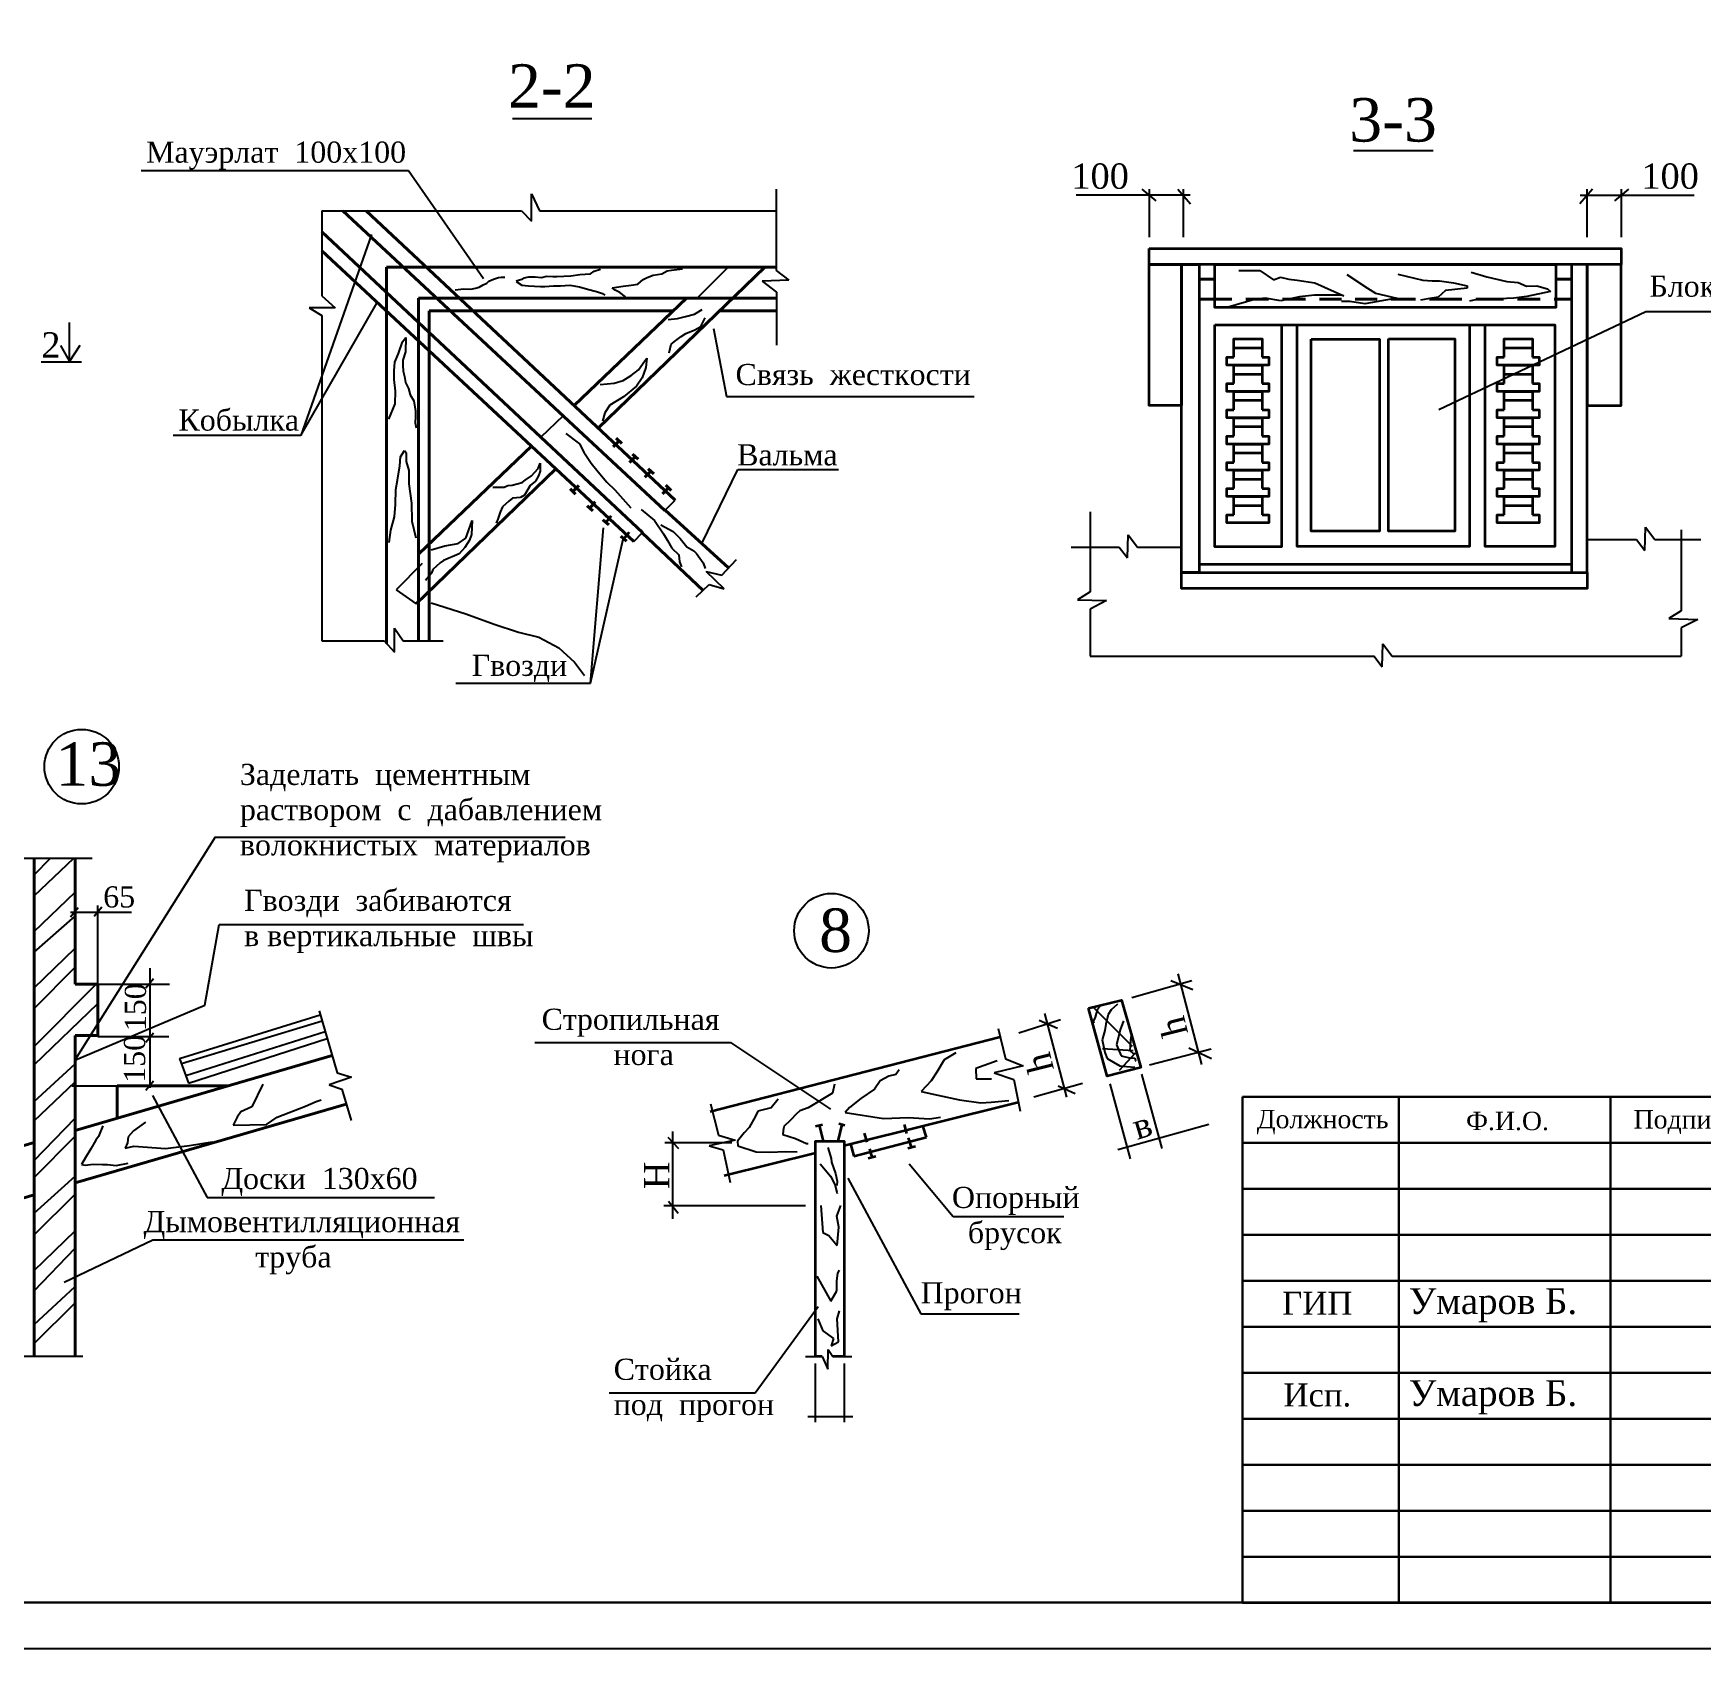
# Model space of a CAD drawing. Header units: millimetres. Extents: x 572274 to 2241483, y -888675 to -304135.
# Drawn here: x 1945197 to 1963331, y -645507 to -627945 of the extents above; entities that cross this region are included whole.
import ezdxf

# ---------------------------------------------------------------- set-up
doc = ezdxf.new("R2010")
doc.units = ezdxf.units.MM
doc.layers.add('стены', color=250, linetype='Continuous', lineweight=30)
doc.styles.get("Standard").update_dxf_attribs({"font": 'isocpeur.ttf'})
doc.styles.add('style1', font='isocpeui.ttf')
doc.styles.add('WMF-Times New Roman0', font='times.ttf')

# ---------------------------------------------------------------- blocks, each defined once
blk = doc.blocks.new('12')
at = {"color": 5, "lineweight": 30}
for p, q in [((4038680, 3054550), (4038680, 3049050)), ((4038680, 3054550), (4038680, 3049050)), ((4038680, 3054550), (4038680, 3049050)), ((4057180, 3054550), (4038680, 3054550)), ((4057180, 3054550), (4038680, 3054550)), ((4057180, 3054550), (4038680, 3054550)), ((4040380, 3054550), (4040380, 3049050)), ((4040380, 3054550), (4040380, 3049050)), ((4042680, 3054550), (4042680, 3049050)), ((4044180, 3054550), (4044180, 3049050)), ((4045180, 3054550), (4045180, 3049050)), ((4057180, 3049050), (4057180, 3054550)), ((4057180, 3054550), (4057180, 3049050)), ((4045180, 3054050), (4038680, 3054050)), ((4045180, 3053550), (4038680, 3053550)), ((4057180, 3053050), (4038680, 3053050)), ((4045180, 3052550), (4038680, 3052550)), ((4038680, 3052050), (4057180, 3052050)), ((4052180, 3049050), (4052180, 3052050)), ((4053680, 3050550), (4053680, 3052050)), ((4055380, 3050550), (4055380, 3052050)), ((4038680, 3051550), (4045180, 3051550)), ((4052180, 3051550), (4057180, 3051550)), ((4038680, 3051050), (4045180, 3051050)), ((4038680, 3050550), (4057180, 3050550)), ((4038680, 3050050), (4045180, 3050050)), ((4038680, 3049550), (4045180, 3049550)), ((4038680, 3049050), (4057180, 3049050))]:
    blk.add_line(p, q, dxfattribs=at)

msp = doc.modelspace()

# ---------------------------------------------------------------- linework, layer by layer
at = {"lineweight": 25, "ltscale": 100}
msp.add_lwpolyline([(1935341.068, -645507.415), (1977341.068, -645507.415), (1977341.068, -615807.415), (1935341.068, -615807.415)], close=True, dxfattribs=at)
at = {"color": 1, "lineweight": 30}
msp.add_lwpolyline([(1937341.068, -645007.415), (1976841.068, -645007.415), (1976841.068, -616307.415), (1937341.068, -616307.415)], close=True, dxfattribs=at)
at = {"layer": 'стены', "color": 0, "linetype": 'ByBlock', "lineweight": -2, "ltscale": 3}
for p, q in [((1950403.126, -628869.47), (1951267.826, -628869.47)), ((1959547.62, -629218.77), (1960412.319, -629218.77)), ((1946369.322, -629435.8), (1949273.76, -629435.8)), ((1949273.76, -629435.8), (1950088.184, -630609.403)), ((1950612.425, -629986.121), (1950612.425, -629689.009)), ((1950612.425, -629689.009), (1950698.01, -629873.579)), ((1953270.688, -629639.018), (1953270.688, -630524.682)), ((1957772.093, -629702.771), (1956531.875, -629702.771)), ((1957245.106, -629640.197), (1957396.419, -629765.345)), ((1957325.98, -629640.197), (1957325.98, -630159.042)), ((1957636.433, -629640.197), (1957774.703, -629796.633)), ((1957696.437, -629640.197), (1957696.437, -630161.649)), ((1962144.534, -629640.197), (1962006.265, -629796.633)), ((1962008.874, -629702.771), (1963249.093, -629702.771)), ((1962084.531, -629640.197), (1962084.531, -630161.649)), ((1962535.862, -629640.197), (1962384.548, -629765.345)), ((1962454.987, -629640.197), (1962454.987, -630159.042)), ((1948333.183, -629873.579), (1950504.319, -629873.579)), ((1948333.183, -629873.579), (1948333.183, -630796.915)), ((1950504.319, -629873.579), (1950612.425, -629986.121)), ((1950698.01, -629873.579), (1953270.688, -629873.579)), ((1948871.268, -630131.642), (1948103.427, -632315.562)), ((1951252.918, -630559.278), (1951291.521, -630532.045)), ((1951291.521, -630532.045), (1951361.915, -630507.082)), ((1952028.455, -630559.014), (1952085.225, -630527.242)), ((1952085.225, -630527.242), (1952132.911, -630520.434)), ((1952132.911, -630520.434), (1952253.261, -630504.548)), ((1952747.778, -630486.633), (1952412.732, -630824.198)), ((1953270.688, -630524.682), (1953409.779, -630627.944)), ((1958301.959, -630522.375), (1958529.473, -630522.375)), ((1958529.473, -630522.375), (1958677.273, -630623.677)), ((1949951.199, -630725.383), (1950001.156, -630716.306)), ((1950001.156, -630716.306), (1950044.3, -630702.689)), ((1950044.3, -630702.689), (1950085.174, -630679.996)), ((1950085.174, -630679.996), (1950126.047, -630661.841)), ((1950126.047, -630661.841), (1950146.484, -630639.147)), ((1950146.484, -630639.147), (1950198.712, -630618.722)), ((1950198.712, -630618.722), (1950253.21, -630600.567)), ((1950253.21, -630600.567), (1950282.73, -630596.028)), ((1950282.73, -630596.028), (1950305.437, -630593.759)), ((1950305.437, -630593.759), (1950321.333, -630593.759)), ((1950444.424, -630636.685), (1950505.735, -630616.261)), ((1950444.526, -630640.976), (1950508.108, -630684.094)), ((1950505.735, -630616.261), (1950532.984, -630602.644)), ((1950508.108, -630684.094), (1950578.501, -630688.632)), ((1950532.984, -630602.644), (1950582.941, -630591.297)), ((1950578.501, -630688.632), (1950707.935, -630695.441)), ((1950582.941, -630591.297), (1950651.064, -630591.297)), ((1950651.064, -630591.297), (1950721.458, -630598.106)), ((1950707.935, -630695.441), (1950757.891, -630695.441)), ((1950721.458, -630598.106), (1950773.685, -630584.489)), ((1950757.891, -630695.441), (1950850.993, -630690.902)), ((1950773.685, -630584.489), (1950841.808, -630589.028)), ((1950841.808, -630589.028), (1950887.224, -630586.758)), ((1950850.993, -630690.902), (1950928.199, -630690.902)), ((1950887.224, -630586.758), (1951039.466, -630581.972)), ((1950928.199, -630690.902), (1951028.112, -630684.094)), ((1951028.112, -630684.094), (1951134.838, -630702.249)), ((1951039.466, -630581.972), (1951137.109, -630568.355)), ((1951134.838, -630702.249), (1951221.127, -630724.943)), ((1951137.109, -630568.355), (1951252.918, -630559.278)), ((1951488.013, -630711.062), (1951608.364, -630692.907)), ((1951519.804, -630736.025), (1951488.013, -630711.062)), ((1951608.364, -630692.907), (1951694.653, -630681.56)), ((1951694.653, -630681.56), (1951767.317, -630670.213)), ((1951767.317, -630670.213), (1951824.086, -630620.287)), ((1951824.086, -630620.287), (1951869.502, -630597.593)), ((1951869.502, -630597.593), (1951935.354, -630574.899)), ((1951935.354, -630574.899), (1952028.455, -630559.014)), ((1953409.779, -630627.944), (1953119.676, -630639.858)), ((1953119.676, -630639.858), (1953274.662, -630759.006)), ((1958677.273, -630623.677), (1958752.004, -630597.106)), ((1958752.004, -630597.106), (1958843.341, -630618.695)), ((1958843.341, -630618.695), (1958934.679, -630628.659)), ((1958934.679, -630628.659), (1959127.318, -630658.551)), ((1959127.318, -630658.551), (1959441.186, -630799.709)), ((1959476.061, -630567.214), (1959698.592, -630713.354)), ((1959698.592, -630713.354), (1959784.947, -630769.817)), ((1960027.407, -630562.232), (1960299.759, -630628.659)), ((1960299.759, -630628.659), (1960401.06, -630633.641)), ((1960401.06, -630633.641), (1960482.434, -630633.641)), ((1960482.434, -630633.641), (1960633.556, -630658.551)), ((1960781.356, -630713.354), (1960547.2, -630739.924)), ((1960633.556, -630658.551), (1960781.356, -630688.443)), ((1960781.356, -630688.443), (1960781.356, -630713.354)), ((1960826.195, -630542.303), (1960997.245, -630592.124)), ((1960997.245, -630592.124), (1961214.794, -630643.605)), ((1961214.794, -630643.605), (1961336.024, -630653.569)), ((1961336.024, -630653.569), (1961427.361, -630693.425)), ((1961427.361, -630693.425), (1961538.627, -630688.443)), ((1961538.627, -630688.443), (1961654.874, -630723.318)), ((1948103.427, -632315.562), (1948929.859, -630876.995)), ((1948333.183, -630796.915), (1948476.093, -630927.187)), ((1949783.162, -630732.191), (1949876.263, -630723.114)), ((1949876.263, -630723.114), (1949951.199, -630725.383)), ((1951221.127, -630724.943), (1951318.77, -630749.906)), ((1951318.77, -630749.906), (1951382.352, -630772.6)), ((1951382.352, -630772.6), (1951409.601, -630793.024)), ((1951572.032, -630763.258), (1951519.804, -630736.025)), ((1951633.342, -630808.645), (1951572.032, -630763.258)), ((1953274.662, -630759.006), (1953274.662, -631334.886)), ((1958469.688, -630839.565), (1958185.712, -630920.939)), ((1958585.936, -630824.619), (1958469.688, -630839.565)), ((1958756.986, -630851.19), (1958585.936, -630824.619)), ((1958959.589, -630809.673), (1958756.986, -630851.19)), ((1959122.336, -630789.745), (1958959.589, -630809.673)), ((1959394.687, -630789.745), (1959122.336, -630789.745)), ((1959441.186, -630799.709), (1959394.687, -630789.745)), ((1959505.953, -630861.154), (1959414.616, -630861.154)), ((1959668.7, -630886.064), (1959505.953, -630861.154)), ((1960017.443, -630824.619), (1959668.7, -630886.064)), ((1959784.947, -630769.817), (1960017.443, -630824.619)), ((1960356.222, -630829.601), (1960274.848, -630844.547)), ((1960467.487, -630814.655), (1960356.222, -630829.601)), ((1960547.2, -630739.924), (1960467.487, -630814.655)), ((1960856.087, -630844.547), (1960806.266, -630856.172)), ((1960932.478, -630839.565), (1960856.087, -630844.547)), ((1961048.726, -630834.583), (1960932.478, -630839.565)), ((1961291.185, -630824.619), (1961048.726, -630834.583)), ((1961432.343, -630804.691), (1961291.185, -630824.619)), ((1961686.427, -630749.889), (1961432.343, -630804.691)), ((1961654.874, -630723.318), (1961686.427, -630749.889)), ((1948476.093, -630927.187), (1948195.715, -630927.187)), ((1948195.715, -630927.187), (1948333.444, -631013.215)), ((1948333.444, -631013.215), (1948333.444, -634551.181)), ((1952095.178, -631055.884), (1952197.897, -631046.334)), ((1952197.897, -631046.334), (1952283.895, -631024.848)), ((1952283.895, -631024.848), (1952381.837, -630998.587)), ((1952381.837, -630998.587), (1952467.834, -630948.452)), ((1952453.502, -631132.279), (1952498.889, -631039.172)), ((1960473.029, -632033.502), (1962723.865, -630969.384)), ((1962723.865, -630969.384), (1964907.309, -630969.384)), ((1945588.668, -631515.481), (1945588.668, -631090.216)), ((1949209.682, -631297.319), (1949246.744, -631250.178)), ((1949246.744, -631250.178), (1949243.374, -631408.436)), ((1952181.176, -631282.684), (1952238.508, -631239.711)), ((1952238.508, -631239.711), (1952288.673, -631206.288)), ((1952288.673, -631206.288), (1952386.615, -631168.09)), ((1952386.615, -631168.09), (1952453.502, -631132.279)), ((1952588.939, -631152.661), (1952730.882, -631891.585)), ((1945490.855, -631337.065), (1945590.337, -631512.964)), ((1945590.337, -631512.964), (1945705.123, -631333.241)), ((1949125.451, -631519.553), (1949165.882, -631425.272)), ((1949165.882, -631425.272), (1949209.682, -631297.319)), ((1949243.374, -631408.436), (1949213.051, -631499.35)), ((1952107.122, -631418.764), (1952128.621, -631325.656)), ((1952128.621, -631325.656), (1952181.176, -631282.684)), ((1945280.413, -631516.788), (1945720.428, -631516.788)), ((1949118.713, -631613.835), (1949125.451, -631519.553)), ((1949118.713, -631708.116), (1949118.713, -631613.835)), ((1949213.051, -631499.35), (1949213.051, -631556.592)), ((1949213.051, -631556.592), (1949216.42, -631617.202)), ((1949216.42, -631617.202), (1949229.897, -631674.444)), ((1951694.008, -631664.264), (1951776.192, -631603.037)), ((1951776.192, -631603.037), (1951843.434, -631505.97)), ((1951853.894, -631576.157), (1951813.549, -631689.651)), ((1951843.434, -631505.97), (1951865.848, -631474.609)), ((1951865.848, -631474.609), (1951853.894, -631576.157)), ((1949132.189, -631836.069), (1949118.713, -631708.116)), ((1949229.897, -631674.444), (1949240.005, -631741.788)), ((1949240.005, -631741.788), (1949273.697, -631805.765)), ((1951356.307, -631762.825), (1951511.71, -631747.892)), ((1951511.71, -631747.892), (1951607.342, -631718.024)), ((1951607.342, -631718.024), (1951694.008, -631664.264)), ((1951752.284, -631782.238), (1951611.825, -631897.226)), ((1951813.549, -631689.651), (1951752.284, -631782.238)), ((1949061.435, -632139.117), (1949128.82, -631974.124)), ((1949128.82, -631974.124), (1949132.189, -631836.069)), ((1949273.697, -631805.765), (1949293.913, -631876.476)), ((1949293.913, -631876.476), (1949330.975, -631940.452)), ((1949330.975, -631940.452), (1949349.575, -632052.759)), ((1951611.825, -631897.226), (1951463.893, -631988.32)), ((1952730.882, -631891.585), (1955421.827, -631891.585)), ((1949349.575, -632110.876), (1949348.412, -632179.455)), ((1949349.575, -632052.759), (1949349.575, -632110.876)), ((1950956.425, -632104.101), (1950713.888, -632335.75)), ((1951407.112, -632071.947), (1951381.709, -632160.055)), ((1951463.893, -631988.32), (1951407.112, -632071.947)), ((1948103.427, -632315.562), (1946716.824, -632315.562)), ((1949348.412, -632179.455), (1949358.88, -632235.248)), ((1950985.301, -632294.004), (1951134.089, -632407.713)), ((1949187.301, -632548.521), (1949230.637, -632478.56)), ((1949230.637, -632478.56), (1949250.638, -632505.212)), ((1949250.638, -632505.212), (1949250.638, -632598.494)), ((1951134.089, -632407.713), (1951180.767, -632498.097)), ((1951180.767, -632498.097), (1951259.536, -632617.637)), ((1949153.966, -632801.715), (1949180.634, -632648.466)), ((1949180.634, -632648.466), (1949187.301, -632548.521)), ((1949250.638, -632598.494), (1949277.306, -632698.439)), ((1949277.306, -632698.439), (1949277.306, -632841.693)), ((1950609.956, -632756.256), (1950685.308, -632674.495)), ((1950685.308, -632674.495), (1950706.837, -632616.401)), ((1950704.685, -632704.617), (1950687.461, -632756.256)), ((1950706.837, -632616.401), (1950704.685, -632704.617)), ((1951259.536, -632617.637), (1951335.389, -632710.937)), ((1951335.389, -632710.937), (1951428.745, -632824.646)), ((1952461.343, -633489.571), (1952853.428, -632685.611)), ((1952853.428, -632685.611), (1953949.777, -632685.611)), ((1949137.299, -632904.991), (1949153.966, -632801.715)), ((1949277.306, -632841.693), (1949307.308, -633051.577)), ((1950192.287, -632878.899), (1950312.851, -632878.899)), ((1950312.851, -632878.899), (1950355.91, -632861.685)), ((1950355.91, -632861.685), (1950401.121, -632857.382)), ((1950401.121, -632857.382), (1950508.768, -632829.411)), ((1950508.768, -632829.411), (1950543.215, -632801.44)), ((1950597.038, -632859.534), (1950536.756, -632967.115)), ((1950543.215, -632801.44), (1950609.956, -632756.256)), ((1950655.167, -632814.35), (1950597.038, -632859.534)), ((1950687.461, -632756.256), (1950655.167, -632814.35)), ((1951428.745, -632824.646), (1951516.267, -632906.283)), ((1949123.965, -633201.494), (1949133.965, -633068.234)), ((1949133.965, -633068.234), (1949137.299, -632904.991)), ((1949307.308, -633051.577), (1949310.642, -633248.135)), ((1950366.674, -633031.663), (1950297.781, -633091.909)), ((1950405.427, -632999.389), (1950366.674, -633031.663)), ((1950491.544, -632990.783), (1950405.427, -632999.389)), ((1950536.756, -632967.115), (1950491.544, -632990.783)), ((1951516.267, -632906.283), (1951691.31, -633104.546)), ((1952060.436, -633132.182), (1952172.343, -633020.343)), ((1949083.962, -633344.748), (1949123.965, -633201.494)), ((1949310.642, -633248.135), (1949353.977, -633431.367)), ((1949946.41, -633303.628), (1949967.94, -633241.232)), ((1949967.94, -633241.232), (1949959.328, -633391.845)), ((1950246.11, -633227.461), (1950228.886, -633270.493)), ((1950269.793, -633152.154), (1950246.11, -633227.461)), ((1950297.781, -633091.909), (1950269.793, -633152.154)), ((1951802.87, -633120.491), (1951948.74, -633242.947)), ((1951948.74, -633242.947), (1952045.013, -633385.812)), ((1956682.423, -633148.323), (1956682.423, -634018.173)), ((1949063.961, -633481.339), (1949083.962, -633344.748)), ((1949815.081, -633492.971), (1949899.046, -633432.726)), ((1949899.046, -633432.726), (1949946.41, -633303.628)), ((1949959.328, -633391.845), (1949937.798, -633456.394)), ((1951251.94, -635009.345), (1951394.942, -633321.586)), ((1951723.585, -633468.828), (1951819.344, -633373.127)), ((1952018.757, -633289.596), (1952152.957, -633362.487)), ((1952045.013, -633385.812), (1952088.775, -633458.702)), ((1952152.957, -633362.487), (1952225.892, -633435.377)), ((1952225.892, -633435.377), (1952298.827, -633528.677)), ((1957089.51, -633648.731), (1957098.478, -633397.792)), ((1957098.478, -633397.792), (1957199.103, -633530.891)), ((1962711.847, -633566.208), (1962720.815, -633315.268)), ((1962720.815, -633315.268), (1962821.644, -633448.638)), ((1963110.109, -633343.056), (1963110.109, -634223.066)), ((1949520.13, -633561.823), (1949668.682, -633516.639)), ((1949825.846, -633602.704), (1949655.765, -633675.859)), ((1949668.682, -633516.639), (1949815.081, -633492.971)), ((1949886.128, -633533.852), (1949825.846, -633602.704)), ((1949937.798, -633456.394), (1949886.128, -633533.852)), ((1951251.94, -635009.345), (1951606.041, -633444.084)), ((1952088.775, -633458.702), (1952135.453, -633543.255)), ((1952135.453, -633543.255), (1952214.223, -633613.23)), ((1952214.223, -633613.23), (1952220.057, -633689.036)), ((1952298.827, -633528.677), (1952374.679, -633572.411)), ((1952374.679, -633572.411), (1952406.77, -633601.567)), ((1952406.77, -633601.567), (1952476.788, -633700.698)), ((1956478.543, -633530.891), (1956999.957, -633530.891)), ((1956999.834, -633530.73), (1957089.51, -633648.731)), ((1957199.103, -633530.891), (1957689.663, -633530.891)), ((1962077.278, -633448.638), (1962622.5, -633448.638)), ((1962622.171, -633448.206), (1962711.847, -633566.208)), ((1962821.644, -633448.638), (1963320.977, -633448.638)), ((1949421.917, -633708.408), (1949138.565, -633994.338)), ((1949539.506, -633774.833), (1949524.436, -633813.562)), ((1949617.012, -633701.678), (1949539.506, -633774.833)), ((1949655.765, -633675.859), (1949617.012, -633701.678)), ((1952220.057, -633689.036), (1952243.396, -633744.433)), ((1952476.788, -633700.698), (1952500.127, -633764.842)), ((1952704.484, -633985.683), (1952509.904, -633794.517)), ((1952509.904, -633794.517), (1952679.749, -633834.069)), ((1952679.749, -633834.069), (1952839.7, -633665.975)), ((1949524.436, -633813.562), (1949459.848, -633895.324)), ((1952402.72, -634073.025), (1952541.235, -633937.891)), ((1952541.235, -633937.891), (1952704.484, -633985.683)), ((1949138.565, -633994.338), (1949355.893, -634145.55)), ((1949521.057, -634136.499), (1949898.332, -634254.787)), ((1956682.423, -634018.173), (1956546.178, -634103.636)), ((1956546.178, -634103.636), (1956862.572, -634112.671)), ((1956862.572, -634112.671), (1956682.423, -634204.119)), ((1949898.332, -634254.787), (1950205.33, -634369.379)), ((1956682.423, -634204.119), (1956682.423, -634714.86)), ((1963110.109, -634223.066), (1962973.864, -634308.529)), ((1962973.864, -634308.529), (1963290.257, -634317.564)), ((1963290.257, -634317.564), (1963110.109, -634409.012)), ((1949120.482, -634671.181), (1949120.482, -634412.09)), ((1949120.482, -634412.09), (1949215.995, -634551.181)), ((1950205.33, -634369.379), (1950471.642, -634454.4)), ((1950471.642, -634454.4), (1950689.869, -634509.847)), ((1950689.869, -634509.847), (1950908.097, -634624.439)), ((1963110.109, -634409.012), (1963110.109, -634714.86)), ((1948333.444, -634551.181), (1949008.595, -634551.181)), ((1949008.595, -634551.181), (1949120.482, -634671.181)), ((1949215.995, -634551.181), (1949649.896, -634551.181)), ((1950908.097, -634624.439), (1951078.24, -634783.39)), ((1959857.737, -634832.388), (1959866.705, -634581.449)), ((1959866.705, -634581.449), (1959967.566, -634714.86)), ((1951078.24, -634783.39), (1951189.203, -634927.554)), ((1956682.423, -634714.86), (1959768.421, -634714.86)), ((1959768.061, -634714.387), (1959857.737, -634832.388)), ((1959967.566, -634714.86), (1963110.109, -634714.86)), ((1949787.871, -635009.345), (1951251.94, -635009.345)), ((1947174.345, -636684.884), (1945647.713, -639108.309)), ((1947174.345, -636684.884), (1950975.644, -636684.884)), ((1944902.641, -636910.896), (1945834.124, -636910.896)), ((1945206.149, -637094.393), (1945384.512, -636910.896)), ((1945206.149, -637322.686), (1945637.581, -636910.896)), ((1945206.149, -637710.781), (1945652.599, -637283.306)), ((1945895.9, -638281.019), (1945895.9, -637426.153)), ((1945206.149, -637934.436), (1945652.599, -637544.736)), ((1945684.481, -637453.73), (1945601.752, -637554.843)), ((1945601.752, -637499.69), (1946262.896, -637499.69)), ((1945941.86, -637444.538), (1945859.131, -637545.651)), ((1947061.418, -638511.634), (1947215.862, -637633.133)), ((1947215.862, -637633.133), (1950525.599, -637633.133)), ((1945206.149, -638323.317), (1945652.599, -637891.816)), ((1945206.149, -638548.438), (1945652.599, -638096.063)), ((1946463.573, -638108.088), (1946463.573, -639408.402)), ((1945206.149, -638959.72), (1945878.661, -638281.562)), ((1945905.092, -638281.019), (1946677.229, -638281.019)), ((1946502.579, -638225.867), (1946419.85, -638326.98)), ((1957137.094, -638428.144), (1957789.742, -638242.148)), ((1957562.229, -638242.148), (1957801.367, -638340.128)), ((1957636.959, -638170.738), (1957894.365, -639157.183)), ((1945206.149, -639158.72), (1945897.868, -638494.269)), ((1945647.713, -639108.309), (1947061.418, -638511.634)), ((1956980.99, -638501.214), (1956911.242, -638562.659)), ((1946786.063, -639089.355), (1948315.771, -638615.499)), ((1946806.378, -639145.757), (1948334.48, -638679.699)), ((1948303.284, -638572.649), (1948499.599, -639246.313)), ((1955908.19, -638810.101), (1956361.556, -638665.621)), ((1956130.721, -638675.586), (1956330.003, -638760.28)), ((1956188.845, -638600.855), (1956426.323, -639512.569)), ((1957145.398, -638959.562), (1956717.747, -638531.912)), ((1956740.191, -638642.372), (1956718.603, -638687.21)), ((1956718.603, -638687.21), (1956723.585, -638707.138)), ((1956750.155, -638600.855), (1956740.191, -638642.372)), ((1956763.441, -638556.017), (1956750.155, -638600.855)), ((1956798.315, -638519.482), (1956763.441, -638556.017)), ((1956879.689, -638614.14), (1956853.118, -638717.103)), ((1956911.242, -638562.659), (1956879.689, -638614.14)), ((1957047.417, -638680.568), (1957010.882, -638780.208)), ((1945895.9, -638850.93), (1946668.037, -638850.93)), ((1946502.579, -638814.161), (1946419.85, -638915.274)), ((1946852.548, -639273.938), (1948368.826, -638797.56)), ((1946883.552, -639360.012), (1948391.12, -638874.062)), ((1955685.659, -638765.262), (1955763.711, -639095.738)), ((1956844.814, -638785.191), (1956814.922, -638888.153)), ((1956853.118, -638717.103), (1956844.814, -638785.191)), ((1957010.882, -638780.208), (1956971.026, -638942.955)), ((1957127.13, -638853.278), (1957117.166, -639004.4)), ((1950648.807, -638918.045), (1952776.145, -638918.045)), ((1952776.145, -638918.045), (1953862.231, -639642.102)), ((1955223.989, -639029.311), (1955096.117, -639105.702)), ((1956814.922, -638888.153), (1956844.814, -639025.989)), ((1957150.38, -639006.061), (1956818.243, -638984.472)), ((1956844.814, -639025.989), (1956869.724, -639092.417)), ((1956971.026, -638942.955), (1957022.507, -639060.864)), ((1957173.629, -639034.293), (1957000.918, -639221.95)), ((1957117.166, -639004.4), (1957150.38, -639035.953)), ((1957150.38, -639035.953), (1957175.29, -639035.953)), ((1957328.072, -639158.844), (1957998.988, -638984.472)), ((1957758.189, -638974.508), (1958002.309, -639089.095)), ((1945206.149, -639559.55), (1945652.599, -639147.694)), ((1946786.063, -639089.355), (1946883.552, -639360.012)), ((1954606.216, -639213.646), (1954573.002, -639263.467)), ((1955016.404, -639238.556), (1954954.959, -639333.215)), ((1955096.117, -639105.702), (1955016.404, -639238.556)), ((1955672.373, -639115.666), (1955439.878, -639198.7)), ((1955439.878, -639198.7), (1955446.521, -639313.287)), ((1955956.35, -639170.469), (1955640.82, -639248.521)), ((1955763.711, -639095.738), (1955956.35, -639170.469)), ((1956869.724, -639092.417), (1957007.561, -639168.808)), ((1957007.561, -639168.808), (1957078.97, -639178.772)), ((1957022.507, -639060.864), (1957112.184, -639082.452)), ((1957078.97, -639178.772), (1957168.647, -639183.754)), ((1957112.184, -639082.452), (1957170.308, -639085.774)), ((1957170.308, -639085.774), (1957175.29, -639112.345)), ((1957175.29, -639112.345), (1957185.254, -639117.327)), ((1945206.149, -639768.748), (1945652.599, -639343.392)), ((1945616.353, -639389.811), (1947308.002, -639389.811)), ((1946502.579, -639338.111), (1946419.85, -639439.225)), ((1946786.063, -639391.437), (1946791.106, -639389.811)), ((1947692.477, -639370.206), (1947571.247, -639617.647)), ((1948654.944, -639293.563), (1948411.487, -639377.67)), ((1948411.487, -639377.67), (1948551.243, -639423.532)), ((1948499.599, -639246.313), (1948654.944, -639293.563)), ((1953905.409, -639371.411), (1953882.159, -639469.391)), ((1954401.952, -639333.215), (1954338.846, -639424.553)), ((1954496.611, -639281.734), (1954401.952, -639333.215)), ((1954573.002, -639263.467), (1954496.611, -639281.734)), ((1954954.959, -639333.215), (1954845.354, -639449.463)), ((1955446.521, -639313.287), (1955607.607, -639313.287)), ((1955607.607, -639313.287), (1955612.589, -639313.287)), ((1955640.82, -639248.521), (1955853.388, -639319.93)), ((1955853.388, -639319.93), (1955923.136, -639662.03)), ((1956070.937, -639507.587), (1956600.694, -639358.126)), ((1956334.985, -639386.357), (1956522.642, -639471.052)), ((1956899.617, -639364.768), (1957118.827, -640180.163)), ((1957241.717, -639260.145), (1957464.248, -640070.558)), ((1946490.144, -639494.377), (1947084.668, -640600.771)), ((1948155.807, -639607.683), (1948272.055, -639559.524)), ((1948272.055, -639559.524), (1948325.197, -639539.595)), ((1948551.243, -639423.532), (1948651.273, -639766.788)), ((1952558.596, -639582.317), (1952644.952, -639922.757)), ((1953290.957, -639534.158), (1953216.226, -639625.495)), ((1953882.159, -639469.391), (1953619.771, -639625.495)), ((1954192.706, -639524.194), (1954069.816, -639623.834)), ((1954338.846, -639424.553), (1954192.706, -639524.194)), ((1954845.354, -639449.463), (1955028.029, -639490.98)), ((1955028.029, -639490.98), (1955262.185, -639540.8)), ((1955262.185, -639540.8), (1955496.341, -639574.014)), ((1955496.341, -639574.014), (1955607.607, -639565.711)), ((1955607.607, -639565.711), (1955800.246, -639547.443)), ((1945206.149, -640201.14), (1945652.599, -639740.661)), ((1946417.074, -639783.715), (1946284.219, -639876.714)), ((1947411.822, -639727.252), (1947368.644, -639815.268)), ((1947450.018, -639670.789), (1947411.822, -639727.252)), ((1947571.247, -639617.647), (1947450.018, -639670.789)), ((1947730.673, -639810.286), (1947846.92, -639727.252)), ((1947846.92, -639727.252), (1948155.807, -639607.683)), ((1953046.836, -639718.493), (1952977.088, -639841.384)), ((1953073.407, -639663.691), (1953046.836, -639718.493)), ((1953216.226, -639625.495), (1953073.407, -639663.691)), ((1953425.472, -639761.671), (1953354.062, -639829.759)), ((1953493.56, -639691.922), (1953425.472, -639761.671)), ((1953526.773, -639660.369), (1953493.56, -639691.922)), ((1953619.771, -639625.495), (1953526.773, -639660.369)), ((1954069.816, -639623.834), (1954021.656, -639678.637)), ((1954021.656, -639678.637), (1954436.827, -639741.743)), ((1954436.827, -639741.743), (1954704.196, -639733.439)), ((1954704.196, -639733.439), (1954938.352, -639745.064)), ((1954938.352, -639745.064), (1955057.921, -639730.118)), ((1945206.149, -640385.639), (1945652.599, -639933.741)), ((1945905.584, -639938.159), (1945875.692, -639979.676)), ((1945952.083, -639823.572), (1945905.584, -639938.159)), ((1946226.096, -639943.141), (1946221.114, -640007.907)), ((1946284.219, -639876.714), (1946226.096, -639943.141)), ((1947368.644, -639815.268), (1947730.673, -639810.286)), ((1952093.606, -639946.007), (1952209.853, -640068.897)), ((1952143.426, -639882.901), (1952143.426, -640834.471)), ((1952644.952, -639922.757), (1952825.966, -639979.22)), ((1952922.285, -639899.508), (1952850.876, -639990.845)), ((1952977.088, -639841.384), (1952922.285, -639899.508)), ((1953345.759, -639877.919), (1953344.098, -639916.114)), ((1953344.098, -639916.114), (1953481.935, -639960.953)), ((1953354.062, -639829.759), (1953345.759, -639877.919)), ((1953481.935, -639960.953), (1953601.504, -640014.095)), ((1956984.311, -640078.861), (1957974.077, -639804.849)), ((1945820.889, -640074.335), (1945761.105, -640173.976)), ((1945875.692, -639979.676), (1945820.889, -640074.335)), ((1946221.114, -640007.907), (1946192.882, -640064.371)), ((1946192.882, -640064.371), (1946287.541, -640042.782)), ((1946287.541, -640042.782), (1946631.302, -640071.013)), ((1946631.302, -640071.013), (1946892.029, -640037.8)), ((1946892.029, -640037.8), (1947139.47, -639997.943)), ((1952060.392, -640004.13), (1952787.77, -640004.13)), ((1952825.966, -639979.22), (1952541.989, -640039.005)), ((1952541.989, -640039.005), (1952694.772, -640082.182)), ((1952694.772, -640082.182), (1952769.503, -640440.89)), ((1952850.876, -639990.845), (1952855.858, -640039.005)), ((1952855.858, -640039.005), (1953051.819, -640105.432)), ((1953051.819, -640105.432), (1953202.941, -640110.414)), ((1953202.941, -640110.414), (1953372.33, -640102.111)), ((1953372.33, -640102.111), (1953498.542, -640107.093)), ((1953601.504, -640014.095), (1953619.771, -640014.095)), ((1953832.339, -640057.272), (1953870.534, -640178.502)), ((1945761.105, -640173.976), (1945719.588, -640242.063)), ((1945719.588, -640242.063), (1945761.105, -640252.028)), ((1945761.105, -640252.028), (1945845.8, -640240.403)), ((1945845.8, -640240.403), (1945948.762, -640242.063)), ((1945948.762, -640242.063), (1946003.564, -640242.063)), ((1946003.564, -640242.063), (1946096.562, -640255.349)), ((1946096.562, -640255.349), (1946226.096, -640227.117)), ((1953749.305, -640236.626), (1953862.231, -640371.141)), ((1953870.534, -640178.502), (1953872.195, -640218.358)), ((1953872.195, -640218.358), (1953915.373, -640341.249)), ((1954717.482, -640234.965), (1955195.758, -640807.9)), ((1945206.149, -640770.736), (1945652.599, -640370.45)), ((1953862.231, -640371.141), (1953907.069, -640459.157)), ((1953907.069, -640459.157), (1953930.319, -640545.513)), ((1953915.373, -640341.249), (1953935.301, -640425.943)), ((1953935.301, -640425.943), (1953931.98, -640472.443)), ((1954048.227, -640391.069), (1954842.428, -641868.088)), ((1945206.149, -641009.855), (1945652.599, -640566.612)), ((1947084.668, -640600.771), (1949555.761, -640600.771)), ((1952048.767, -640688.331), (1953589.879, -640688.331)), ((1952100.248, -640641.832), (1952204.871, -640771.365)), ((1953757.608, -640689.992), (1953777.536, -640983.932)), ((1953930.319, -640545.513), (1953933.64, -640560.459)), ((1953930.319, -640804.579), (1953973.497, -640688.331)), ((1953953.568, -640925.809), (1953930.319, -640804.579)), ((1955195.758, -640807.9), (1956399.752, -640807.9)), ((1945206.149, -641394.152), (1945652.599, -640964.811)), ((1953777.536, -640983.932), (1953843.963, -641017.146)), ((1953843.963, -641017.146), (1953935.301, -641125.09)), ((1953935.301, -641125.09), (1953953.568, -640925.809)), ((1945206.149, -641615.24), (1945652.599, -641152.011)), ((1945530.27, -641522.449), (1946493.465, -641064.101)), ((1946493.465, -641064.101), (1949876.273, -641064.101)), ((1953941.944, -641425.674), (1953958.55, -641390.799)), ((1945206.149, -641982.362), (1945652.599, -641568.633)), ((1953712.77, -641458.887), (1953863.892, -641727.918)), ((1953928.658, -641508.708), (1953941.944, -641425.674)), ((1953928.658, -641618.313), (1953928.658, -641508.708)), ((1945206.149, -642189.482), (1945652.599, -641748.647)), ((1953863.892, -641727.918), (1953928.658, -641618.313)), ((1953727.716, -641792.684), (1953041.854, -642729.308)), ((1953724.394, -641922.217), (1953777.536, -642051.75)), ((1953933.64, -641920.557), (1953958.55, -641835.862)), ((1953946.926, -642171.319), (1953933.64, -641920.557)), ((1954842.428, -641868.088), (1955913.567, -641868.088)), ((1953777.536, -642051.75), (1953893.784, -642134.784)), ((1953893.784, -642134.784), (1953867.213, -642214.497)), ((1953833.999, -642470.242), (1953835.66, -642254.353)), ((1953835.66, -642254.353), (1953886.249, -642332.405)), ((1953867.213, -642214.497), (1953946.926, -642171.319)), ((1944915.581, -642326.079), (1945732.664, -642326.079)), ((1953591.54, -642332.405), (1953770.893, -642332.405)), ((1953696.163, -642407.136), (1953696.163, -643044.838)), ((1953770.893, -642332.405), (1953833.999, -642470.242)), ((1954010.032, -642332.405), (1954094.726, -642332.405)), ((1954010.032, -642407.136), (1954010.032, -643046.498)), ((1953041.854, -642729.308), (1951454.243, -642729.308)), ((1953616.45, -642985.053), (1954103.03, -642985.053))]:
    msp.add_line(p, q, dxfattribs=at)
at = {"layer": 'стены', "color": 0, "linetype": 'ByBlock', "lineweight": 40, "ltscale": 3}
for p, q in [((1948561.164, -629873.579), (1952060.436, -633132.182)), ((1948813.603, -629873.579), (1952172.343, -633020.343)), ((1948333.183, -630101.66), (1951819.345, -633373.127)), ((1948333.183, -630308.087), (1951723.585, -633468.828)), ((1949033.596, -630486.633), (1949033.596, -634577.995)), ((1949033.596, -630486.633), (1953270.688, -630486.633)), ((1951334.758, -632235.619), (1953146.869, -630486.633)), ((1957868.016, -630617.034), (1958040.475, -630617.034)), ((1961746.907, -630617.034), (1961916.491, -630617.034)), ((1949383.77, -630824.198), (1953274.662, -630824.198)), ((1949383.77, -630824.198), (1949383.77, -634551.181)), ((1952296.483, -630824.198), (1951074.257, -631991.559)), ((1957868.016, -630836.244), (1958225.568, -630836.244)), ((1958376.69, -630836.244), (1958622.471, -630836.244)), ((1958773.593, -630836.244), (1959024.356, -630836.244)), ((1959175.478, -630836.244), (1959414.616, -630836.244)), ((1959565.738, -630836.244), (1959804.876, -630836.244)), ((1959951.464, -630836.244), (1960220.046, -630836.244)), ((1960371.168, -630836.244), (1960724.893, -630836.244)), ((1960876.015, -630836.244), (1961176.598, -630836.244)), ((1961327.72, -630836.244), (1961575.162, -630836.244)), ((1961726.284, -630836.244), (1961916.491, -630836.244)), ((1949498.263, -630963.136), (1952151.015, -630963.136)), ((1949498.263, -630963.136), (1949499.842, -634551.181)), ((1952653.168, -630963.136), (1953274.662, -630963.136)), ((1951533.375, -632346.975), (1951592.936, -632404.119)), ((1950612.278, -632432.799), (1949386.164, -633603.873)), ((1951563.155, -632375.547), (1951497.639, -632439.834)), ((1951710.803, -632518.255), (1951770.364, -632575.398)), ((1949355.893, -634145.55), (1950875.863, -632678.529)), ((1951740.584, -632546.827), (1951675.067, -632611.113)), ((1951909.737, -632706.353), (1951844.22, -632770.639)), ((1951879.956, -632677.781), (1951939.517, -632734.924)), ((1951061.71, -632924.763), (1951127.227, -632860.476)), ((1952101.522, -632886.117), (1952036.006, -632950.404)), ((1952071.742, -632857.546), (1952131.303, -632914.689)), ((1951091.491, -632953.335), (1951031.93, -632896.191)), ((1951246.311, -633107.432), (1951304.942, -633036.809)), ((1951215.368, -633080.123), (1951277.254, -633134.74)), ((1951388.373, -633235.463), (1951450.26, -633290.08)), ((1951419.317, -633262.771), (1951477.948, -633192.148)), ((1952064.117, -633128.504), (1952754.23, -633755.797)), ((1951583.425, -633411.679), (1951645.312, -633466.295)), ((1951614.368, -633438.987), (1951673, -633368.364)), ((1951815.581, -633376.889), (1952476.772, -634000.781)), ((1945206.149, -636910.896), (1945206.149, -642326.079)), ((1945652.599, -636910.896), (1945652.599, -638281.562)), ((1945652.599, -638281.562), (1945897.868, -638281.562)), ((1945897.868, -638281.562), (1945897.868, -638840.361)), ((1945652.599, -638840.361), (1945652.599, -642326.079)), ((1945897.868, -638840.361), (1945652.599, -638840.361)), ((1945652.599, -639874.798), (1948444.396, -639056.879)), ((1946107.318, -639389.811), (1946107.318, -639741.578)), ((1946107.318, -639389.811), (1947308.002, -639389.811)), ((1945652.599, -640444.532), (1948598.584, -639585.984)), ((1944996.759, -640066.941), (1945206.149, -640005.595)), ((1944996.759, -640635.663), (1945206.149, -640574.641))]:
    msp.add_line(p, q, dxfattribs=at)
at = {"layer": 'стены', "color": 0, "linetype": 'ByBlock', "lineweight": 35, "ltscale": 3}
for p, q in [((1958040.869, -631112.181), (1961736.61, -631112.181)), ((1957868.016, -633717.18), (1961916.491, -633717.18)), ((1952551.954, -639668.673), (1955707.339, -638857.056)), ((1954010.032, -640037.841), (1955903.165, -639564.074)), ((1953699.484, -639826.438), (1953775.876, -639809.831)), ((1953739.341, -639816.474), (1953781.612, -639990.845)), ((1953983.955, -639806.777), (1953943.051, -639990.845)), ((1953953.568, -639798.206), (1954018.335, -639816.474)), ((1954114.654, -640153.592), (1954905.139, -639946.007)), ((1954227.581, -639901.168), (1954257.473, -640000.809)), ((1954662.679, -639809.831), (1954689.25, -639907.811)), ((1954707.518, -639954.31), (1954736.947, -640056.446)), ((1954905.139, -639946.007), (1954865.58, -639823.735)), ((1952704.736, -640364.498), (1953697.823, -640115.973)), ((1954079.552, -640020.443), (1954114.654, -640153.592)), ((1954285.705, -640073.879), (1954310.073, -640164.389)), ((1954702.536, -640065.576), (1954783.909, -640043.987)), ((1954270.758, -640175.181), (1954355.453, -640151.931))]:
    msp.add_line(p, q, dxfattribs=at)
for points in [[(1957325.067, -630282.197), (1962455.901, -630282.197), (1962455.901, -630457.604), (1957325.067, -630457.604)], [(1957325.067, -630457.604), (1957676.203, -630457.604), (1957676.203, -631989.944), (1957325.067, -631989.944)], [(1957676.203, -630457.604), (1957868.016, -630457.604), (1957868.016, -633805.323), (1957676.203, -633805.323)], [(1958040.475, -630457.025), (1961746.907, -630457.025), (1961746.907, -630926.083), (1958040.475, -630926.083)], [(1962087.81, -630457.609), (1961916.491, -630457.609), (1961916.491, -633805.323), (1962087.81, -633805.323)], [(1962455.901, -630457.604), (1962087.81, -630457.604), (1962087.81, -631991.116), (1962455.901, -631991.116)], [(1958040.869, -631112.181), (1958765.59, -631112.181), (1958765.59, -633526.447), (1958040.869, -633526.447)], [(1958934.71, -631112.181), (1960806.208, -631112.181), (1960806.208, -633524.432), (1958934.71, -633524.432)], [(1960979.719, -631112.181), (1961736.61, -631112.181), (1961736.61, -633525.096), (1960979.719, -633525.096)], [(1958245.986, -631267.412), (1958553.543, -631267.412), (1958553.543, -631367.025), (1958245.986, -631367.025)], [(1959086.092, -631270.768), (1959830.344, -631270.768), (1959830.344, -633358.626), (1959086.092, -633358.626)], [(1959926.096, -631266.419), (1960648.587, -631266.419), (1960648.587, -633358.626), (1959926.096, -633358.626)], [(1961184.836, -631267.412), (1961492.392, -631267.412), (1961492.392, -631367.025), (1961184.836, -631367.025)], [(1958245.986, -631553.06), (1958553.543, -631553.06), (1958553.543, -631652.673), (1958245.986, -631652.673)], [(1961184.836, -631553.06), (1961492.392, -631553.06), (1961492.392, -631652.673), (1961184.836, -631652.673)], [(1958245.986, -631838.708), (1958553.543, -631838.708), (1958553.543, -631938.322), (1958245.986, -631938.322)], [(1961184.836, -631838.708), (1961492.392, -631838.708), (1961492.392, -631938.322), (1961184.836, -631938.322)], [(1958245.986, -632124.356), (1958553.543, -632124.356), (1958553.543, -632223.97), (1958245.986, -632223.97)], [(1961184.836, -632124.356), (1961492.392, -632124.356), (1961492.392, -632223.97), (1961184.836, -632223.97)], [(1958245.986, -632410.004), (1958553.543, -632410.004), (1958553.543, -632509.618), (1958245.986, -632509.618)], [(1961184.836, -632410.004), (1961492.392, -632410.004), (1961492.392, -632509.618), (1961184.836, -632509.618)], [(1958245.986, -632695.652), (1958553.543, -632695.652), (1958553.543, -632795.266), (1958245.986, -632795.266)], [(1961184.836, -632695.652), (1961492.392, -632695.652), (1961492.392, -632795.266), (1961184.836, -632795.266)], [(1958245.986, -632981.3), (1958553.543, -632981.3), (1958553.543, -633080.914), (1958245.986, -633080.914)], [(1961184.836, -632981.3), (1961492.392, -632981.3), (1961492.392, -633080.914), (1961184.836, -633080.914)], [(1957676.203, -633805.323), (1962087.81, -633805.323), (1962087.81, -633981.439), (1957676.203, -633981.439)], [(1956667.121, -638544.392), (1957024.168, -638456.376), (1957233.414, -639187.075), (1956869.724, -639281.734)]]:
    msp.add_lwpolyline(points, close=True, dxfattribs=at)
for points in [[(1958245.986, -631466.639), (1958245.986, -631267.412), (1958553.543, -631267.412), (1958553.543, -631466.639)], [(1961184.836, -631466.639), (1961184.836, -631267.412), (1961492.392, -631267.412), (1961492.392, -631466.639)], [(1958553.543, -631466.639), (1958624.723, -631466.639), (1958624.723, -631553.06), (1958170.965, -631553.06), (1958170.965, -631466.639), (1958245.986, -631466.639)], [(1958245.986, -631752.287), (1958245.986, -631553.06), (1958553.543, -631553.06), (1958553.543, -631752.287)], [(1961492.392, -631466.639), (1961563.573, -631466.639), (1961563.573, -631553.06), (1961109.815, -631553.06), (1961109.815, -631466.639), (1961184.836, -631466.639)], [(1961184.836, -631752.287), (1961184.836, -631553.06), (1961492.392, -631553.06), (1961492.392, -631752.287)], [(1958553.543, -631752.287), (1958624.723, -631752.287), (1958624.723, -631838.708), (1958170.965, -631838.708), (1958170.965, -631752.287), (1958245.986, -631752.287)], [(1961492.392, -631752.287), (1961563.573, -631752.287), (1961563.573, -631838.708), (1961109.815, -631838.708), (1961109.815, -631752.287), (1961184.836, -631752.287)], [(1958245.986, -632037.935), (1958245.986, -631838.708), (1958553.543, -631838.708), (1958553.543, -632037.935)], [(1961184.836, -632037.935), (1961184.836, -631838.708), (1961492.392, -631838.708), (1961492.392, -632037.935)], [(1958553.543, -632037.935), (1958624.723, -632037.935), (1958624.723, -632124.356), (1958170.965, -632124.356), (1958170.965, -632037.935), (1958245.986, -632037.935)], [(1958245.986, -632323.583), (1958245.986, -632124.356), (1958553.543, -632124.356), (1958553.543, -632323.583)], [(1961492.392, -632037.935), (1961563.573, -632037.935), (1961563.573, -632124.356), (1961109.815, -632124.356), (1961109.815, -632037.935), (1961184.836, -632037.935)], [(1961184.836, -632323.583), (1961184.836, -632124.356), (1961492.392, -632124.356), (1961492.392, -632323.583)], [(1958553.543, -632323.583), (1958624.723, -632323.583), (1958624.723, -632410.004), (1958170.965, -632410.004), (1958170.965, -632323.583), (1958245.986, -632323.583)], [(1961492.392, -632323.583), (1961563.573, -632323.583), (1961563.573, -632410.004), (1961109.815, -632410.004), (1961109.815, -632323.583), (1961184.836, -632323.583)], [(1958245.986, -632609.231), (1958245.986, -632410.004), (1958553.543, -632410.004), (1958553.543, -632609.231)], [(1961184.836, -632609.231), (1961184.836, -632410.004), (1961492.392, -632410.004), (1961492.392, -632609.231)], [(1958553.543, -632609.231), (1958624.723, -632609.231), (1958624.723, -632695.652), (1958170.965, -632695.652), (1958170.965, -632609.231), (1958245.986, -632609.231)], [(1958245.986, -632894.879), (1958245.986, -632695.652), (1958553.543, -632695.652), (1958553.543, -632894.879)], [(1961492.392, -632609.231), (1961563.573, -632609.231), (1961563.573, -632695.652), (1961109.815, -632695.652), (1961109.815, -632609.231), (1961184.836, -632609.231)], [(1961184.836, -632894.879), (1961184.836, -632695.652), (1961492.392, -632695.652), (1961492.392, -632894.879)], [(1958553.543, -632894.879), (1958624.723, -632894.879), (1958624.723, -632981.3), (1958170.965, -632981.3), (1958170.965, -632894.879), (1958245.986, -632894.879)], [(1958245.986, -633180.527), (1958245.986, -632981.3), (1958553.543, -632981.3), (1958553.543, -633180.527)], [(1961492.392, -632894.879), (1961563.573, -632894.879), (1961563.573, -632981.3), (1961109.815, -632981.3), (1961109.815, -632894.879), (1961184.836, -632894.879)], [(1961184.836, -633180.527), (1961184.836, -632981.3), (1961492.392, -632981.3), (1961492.392, -633180.527)], [(1958553.543, -633180.527), (1958624.723, -633180.527), (1958624.723, -633266.949), (1958170.965, -633266.949), (1958170.965, -633180.527), (1958245.986, -633180.527)], [(1961492.392, -633180.527), (1961563.573, -633180.527), (1961563.573, -633266.949), (1961109.815, -633266.949), (1961109.815, -633180.527), (1961184.836, -633180.527)], [(1953770.893, -642332.405), (1953697.823, -642332.405), (1953697.823, -639990.845), (1954010.032, -639990.845), (1954010.032, -642332.405), (1953886.249, -642332.405)]]:
    msp.add_lwpolyline(points, dxfattribs=at)
at = {"layer": 'стены', "color": 0, "linetype": 'ByBlock', "lineweight": -2, "ltscale": 3}
for centre in [(1945722.022, -635917.658), (1953871.82, -637701.57)]:
    msp.add_circle(centre, 405.32, dxfattribs=at)

# ---------------------------------------------------------------- block references
msp.add_blockref('12', (-2080338.932, -3694057.772))

# ---------------------------------------------------------------- texts
at = {"color": 1, "linetype": 'ByBlock', "ltscale": 30, "char_height": 200, "attachment_point": 5}
for s, insert, width in [('{\\fTimes New Roman|b0|i0|c204|p18;\\C256;Должность}', (1959210.587, -639782.04), 2025.66353), ('{\\fTimes New Roman|b0|i0|c204|p18;\\C256;Ф\\fTimes New Roman|b0|i0|c161|p18;.\\fTimes New Roman|b0|i0|c204|p18;И\\fTimes New Roman|b0|i0|c161|p18;.\\fTimes New Roman|b0|i0|c204|p18;О\\fTimes New Roman|b0|i0|c161|p18;.}', (1961220.587, -639772.04), 1404.02516), ('{\\fTimes New Roman|b0|i0|c204|p18;\\C256;Подпись}', (1963150.587, -639782.04), 1404.02516)]:
    msp.add_mtext(s, dxfattribs=dict(at, insert=insert, width=width))
at = {"color": 0, "char_height": 280, "width": 2199.70893, "attachment_point": 1, "style": 'WMF-Times New Roman0'}
for insert in [(1960146.423, -641588.896), (1960146.423, -642588.896)]:
    msp.add_mtext('Умаров Б.', dxfattribs=dict(at, insert=insert))
at = {"linetype": 'ByBlock', "ltscale": 30, "char_height": 250, "width": 1730.06259, "attachment_point": 5}
for s, insert in [('{\\fTimes New Roman|b0|i0|c204|p18;ГИП}', (1959153.606, -641752.04)), ('{\\fTimes New Roman|b0|i0|c204|p18;Исп.}', (1959153.606, -642752.04))]:
    msp.add_mtext(s, dxfattribs=dict(at, insert=insert))
at = {"layer": 'стены', "color": 0, "linetype": 'ByBlock', "lineweight": -2, "ltscale": 3, "style": 'style1'}
for s, insert, char_height, width, attachment_point in [('{\\fPalatino Linotype|b0|i0|c204|p18;2-2}', (1950356.455, -628280.706), 472.76243, 437.38993, 1), ('{\\fPalatino Linotype|b0|i0|c204|p18;3-3}', (1959500.949, -628648.39), 472.76243, 437.38993, 1), ('{\\fTimes New Roman|b0|i0|c204|p18;Мауэрлат  100х100}', (1946422.081, -629121.376), 229.80265, 2971.71725, 1), ('{\\fPalatino Linotype|b0|i0|c204|p18;100}', (1957104.792, -629358.737), 275.76318, 437.38993, 3), ('{\\fPalatino Linotype|b0|i0|c204|p18;100}', (1962676.176, -629358.737), 275.76318, 437.38993, 1), ('{\\fPalatino Linotype|b0|i0|c204|p18;Блок слухового\\P         окна}', (1962764.147, -630578.732), 229.80265, 2971.71725, 1), ('{\\fPalatino Linotype|b0|i0|c204|p18;2}', (1945283.272, -631194.603), 275.76318, 437.38993, 1), ('{\\fPalatino Linotype|b0|i0|c204|p18;Связь  жесткости}', (1952829.03, -631539.139), 229.80265, 2971.71725, 1), ('{\\fTimes New Roman|b0|i0|c204|p18;Кобылка}', (1946774.008, -632034.239), 229.80265, 2971.71725, 1), ('{\\fPalatino Linotype|b0|i0|c204|p18;Вальма}', (1952847.415, -632412.389), 229.80265, 2971.71725, 1), ('{\\fPalatino Linotype|b0|i0|c204|p18;Гвозди}', (1949961.093, -634701.224), 229.80265, 2971.71725, 1), ('{\\fPalatino Linotype|b0|i0|c204|p18;13}', (1945438.071, -635652.775), 472.76243, 437.38993, 1), ('{\\fPalatino Linotype|b0|i0|c204|p18;Заделать  цементным\\Pраствором  с  дабавлением\\Pволокнистых  материалов}', (1947441.848, -635887.005), 229.80265, 4464.70382, 1), ('{\\fPalatino Linotype|b0|i0|c204|p18;65}', (1945955.886, -637218.775), 229.80265, 437.38993, 1), ('{\\fPalatino Linotype|b0|i0|c204|p18;Гвозди  забиваются\\Pв вертикальные  швы}', (1947487.809, -637256.629), 229.80265, 3942.05656, 1), ('{\\fPalatino Linotype|b0|i0|c204|p18;8}', (1953738.501, -637460.299), 472.76243, 437.38993, 1), ('{\\fPalatino Linotype|b0|i0|c204|p18;Стропильная\\P    \\fPalatino Linotype|b0|i0|c0|p18;     \\fPalatino Linotype|b0|i0|c204|p18;нога}', (1950721.733, -638549.396), 229.80265, 2971.71725, 1), ('{\\fPalatino Linotype|b0|i0|c204|p18;Доски  130х60}', (1947239.622, -640280.832), 229.80265, 2971.71725, 1), ('{\\fTimes New Roman|b0|i0|c204|p18;Опорный\\P  брусок}', (1955181.56, -640486.424), 229.80265, 2971.71725, 1), ('{\\fPalatino Linotype|b0|i0|c204|p18;Дымовентилляционная\\P              труба}', (1946393.948, -640749.63), 229.80265, 2971.71725, 1), ('{\\fPalatino Linotype|b0|i0|c204|p18;Прогон}', (1954841.453, -641523.009), 229.80265, 2971.71725, 1), ('{\\fPalatino Linotype|b0|i0|c204|p18;Стойка\\Pпод  прогон}', (1951504.718, -642354.928), 229.80265, 2971.71725, 1)]:
    msp.add_mtext(s, dxfattribs=dict(at, insert=insert, char_height=char_height, width=width, attachment_point=attachment_point))
at = {"layer": 'стены', "color": 0, "linetype": 'ByBlock', "lineweight": -2, "ltscale": 3, "attachment_point": 1, "style": 'style1'}
for s, insert, char_height, width, rotation in [('{\\fPalatino Linotype|b0|i0|c204|p18;150}', (1946190.745, -638794.001), 229.80265, 437.38993, 90), ('{\\fPalatino Linotype|b0|i0|c204|p18;h}', (1957482.685, -638880.912), 275.76318, 437.38993, 104.0362435), ('{\\fTimes New Roman|b0|i0|c204|p18;150}', (1946181.553, -639354.72), 229.80265, 675.51008, 90), ('{\\fPalatino Linotype|b0|i0|c204|p18;h}', (1956024.607, -639273.663), 275.76318, 437.38993, 104.0362435), ('{\\fPalatino Linotype|b0|i0|c204|p18;в}', (1957114.321, -639712.669), 275.76318, 437.38993, 16.7200186), ('{\\fPalatino Linotype|b0|i0|c204|p18;H}', (1951834.657, -640511.884), 275.76318, 437.38993, 90)]:
    msp.add_mtext(s, dxfattribs=dict(at, insert=insert, char_height=char_height, width=width, rotation=rotation))

doc.saveas('drawing.dxf')
